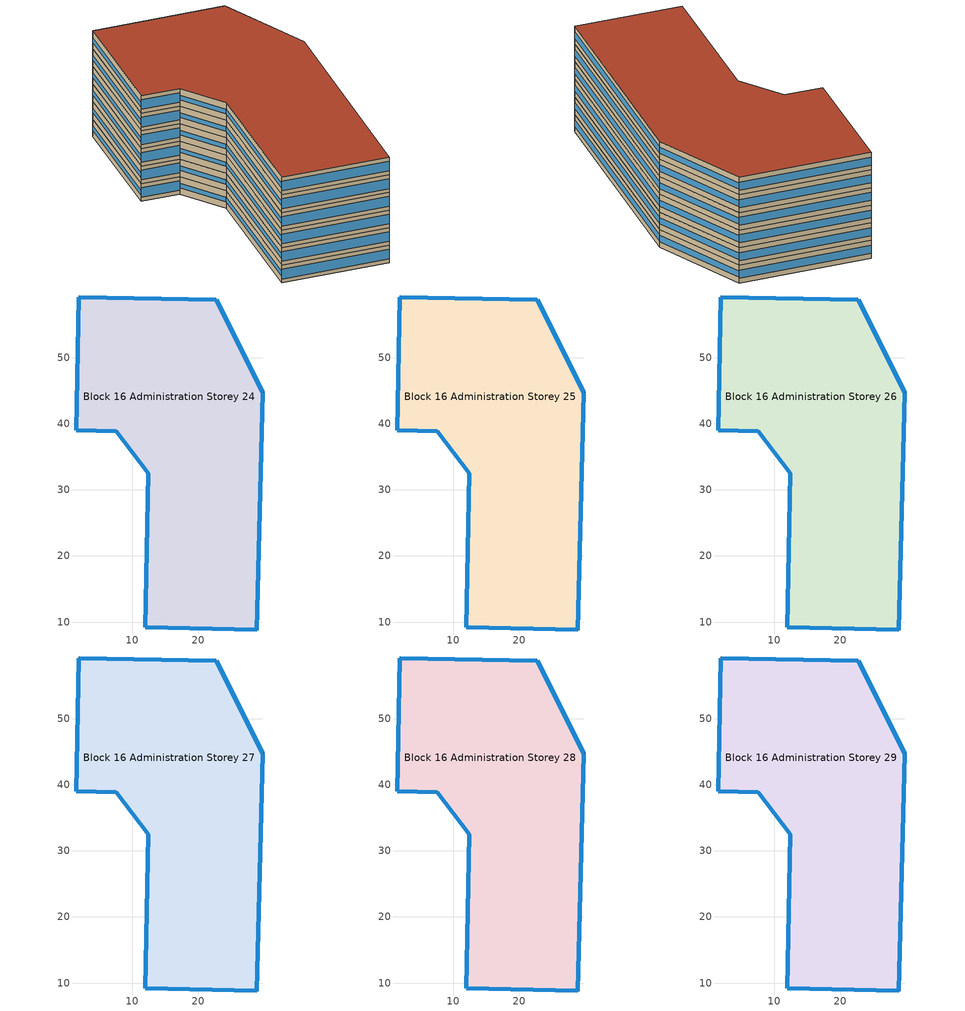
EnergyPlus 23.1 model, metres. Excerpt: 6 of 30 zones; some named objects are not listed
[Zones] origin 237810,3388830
Block 16 Administration Storey 24
 floor outside (Project Floor): 22.66,58.77 29.7,44.73 28.83,8.81 11.95,9.22 12.42,32.51 7.58,38.84 1.54,38.98 1.94,59.17 z72
 wall outside (Project Wall): 1.54,38.98 7.58,38.84 12.42,32.51 11.95,9.22 28.83,8.81 29.7,44.73 22.66,58.77 1.94,59.17 1.54,38.98 z72:75
 window (Administration_south_window_construction): 1.55,38.98 7.58,38.84 / 11.96,9.22 28.82,8.81 z72.67:74.33
 window (Administration_west_window_construction): 7.59,38.83 12.42,32.51 / 12.42,32.49 11.95,9.23 / 1.94,59.16 1.54,38.99 z73.12:73.88
 window (Administration_east_window_construction): 28.83,8.83 29.7,44.72 / 29.7,44.74 22.66,58.77 z72.97:74.03
 window (Administration_north_window_construction): 22.65,58.77 1.95,59.17 z72.83:74.17
 roof outside (Project Ceiling): 28.83,8.81 29.7,44.73 22.66,58.77 1.94,59.17 1.54,38.98 7.58,38.84 12.42,32.51 11.95,9.22 z75
Block 16 Administration Storey 25
 floor outside (Project Floor): 22.66,58.77 29.7,44.73 28.83,8.81 11.95,9.22 12.42,32.51 7.58,38.84 1.54,38.98 1.94,59.17 z75
 wall outside (Project Wall): 1.54,38.98 7.58,38.84 12.42,32.51 11.95,9.22 28.83,8.81 29.7,44.73 22.66,58.77 1.94,59.17 1.54,38.98 z75:78
 window (Administration_south_window_construction): 1.55,38.98 7.58,38.84 / 11.96,9.22 28.82,8.81 z75.67:77.33
 window (Administration_west_window_construction): 7.59,38.83 12.42,32.51 / 12.42,32.49 11.95,9.23 / 1.94,59.16 1.54,38.99 z76.12:76.88
 window (Administration_east_window_construction): 28.83,8.83 29.7,44.72 / 29.7,44.74 22.66,58.77 z75.97:77.03
 window (Administration_north_window_construction): 22.65,58.77 1.95,59.17 z75.83:77.17
 roof outside (Project Ceiling): 28.83,8.81 29.7,44.73 22.66,58.77 1.94,59.17 1.54,38.98 7.58,38.84 12.42,32.51 11.95,9.22 z78
Block 16 Administration Storey 26
 floor outside (Project Floor): 22.66,58.77 29.7,44.73 28.83,8.81 11.95,9.22 12.42,32.51 7.58,38.84 1.54,38.98 1.94,59.17 z78
 wall outside (Project Wall): 1.54,38.98 7.58,38.84 12.42,32.51 11.95,9.22 28.83,8.81 29.7,44.73 22.66,58.77 1.94,59.17 1.54,38.98 z78:81
 window (Administration_south_window_construction): 1.55,38.98 7.58,38.84 / 11.96,9.22 28.82,8.81 z78.67:80.33
 window (Administration_west_window_construction): 7.59,38.83 12.42,32.51 / 12.42,32.49 11.95,9.23 / 1.94,59.16 1.54,38.99 z79.12:79.88
 window (Administration_east_window_construction): 28.83,8.83 29.7,44.72 / 29.7,44.74 22.66,58.77 z78.97:80.03
 window (Administration_north_window_construction): 22.65,58.77 1.95,59.17 z78.83:80.17
 roof outside (Project Ceiling): 28.83,8.81 29.7,44.73 22.66,58.77 1.94,59.17 1.54,38.98 7.58,38.84 12.42,32.51 11.95,9.22 z81
Block 16 Administration Storey 27
 floor outside (Project Floor): 22.66,58.77 29.7,44.73 28.83,8.81 11.95,9.22 12.42,32.51 7.58,38.84 1.54,38.98 1.94,59.17 z81
 wall outside (Project Wall): 1.54,38.98 7.58,38.84 12.42,32.51 11.95,9.22 28.83,8.81 29.7,44.73 22.66,58.77 1.94,59.17 1.54,38.98 z81:84
 window (Administration_south_window_construction): 1.55,38.98 7.58,38.84 / 11.96,9.22 28.82,8.81 z81.67:83.33
 window (Administration_west_window_construction): 7.59,38.83 12.42,32.51 / 12.42,32.49 11.95,9.23 / 1.94,59.16 1.54,38.99 z82.12:82.88
 window (Administration_east_window_construction): 28.83,8.83 29.7,44.72 / 29.7,44.74 22.66,58.77 z81.97:83.03
 window (Administration_north_window_construction): 22.65,58.77 1.95,59.17 z81.83:83.17
 roof outside (Project Ceiling): 28.83,8.81 29.7,44.73 22.66,58.77 1.94,59.17 1.54,38.98 7.58,38.84 12.42,32.51 11.95,9.22 z84
Block 16 Administration Storey 28
 floor outside (Project Floor): 22.66,58.77 29.7,44.73 28.83,8.81 11.95,9.22 12.42,32.51 7.58,38.84 1.54,38.98 1.94,59.17 z84
 wall outside (Project Wall): 1.54,38.98 7.58,38.84 12.42,32.51 11.95,9.22 28.83,8.81 29.7,44.73 22.66,58.77 1.94,59.17 1.54,38.98 z84:87
 window (Administration_south_window_construction): 1.55,38.98 7.58,38.84 / 11.96,9.22 28.82,8.81 z84.67:86.33
 window (Administration_west_window_construction): 7.59,38.83 12.42,32.51 / 12.42,32.49 11.95,9.23 / 1.94,59.16 1.54,38.99 z85.12:85.88
 window (Administration_east_window_construction): 28.83,8.83 29.7,44.72 / 29.7,44.74 22.66,58.77 z84.97:86.03
 window (Administration_north_window_construction): 22.65,58.77 1.95,59.17 z84.83:86.17
 roof outside (Project Ceiling): 28.83,8.81 29.7,44.73 22.66,58.77 1.94,59.17 1.54,38.98 7.58,38.84 12.42,32.51 11.95,9.22 z87
Block 16 Administration Storey 29
 floor outside (Project Floor): 22.66,58.77 29.7,44.73 28.83,8.81 11.95,9.22 12.42,32.51 7.58,38.84 1.54,38.98 1.94,59.17 z87
 wall outside (Project Wall): 1.54,38.98 7.58,38.84 12.42,32.51 11.95,9.22 28.83,8.81 29.7,44.73 22.66,58.77 1.94,59.17 1.54,38.98 z87:90
 window (Administration_south_window_construction): 1.55,38.98 7.58,38.84 / 11.96,9.22 28.82,8.81 z87.67:89.33
 window (Administration_west_window_construction): 7.59,38.83 12.42,32.51 / 12.42,32.49 11.95,9.23 / 1.94,59.16 1.54,38.99 z88.12:88.88
 window (Administration_east_window_construction): 28.83,8.83 29.7,44.72 / 29.7,44.74 22.66,58.77 z87.97:89.03
 window (Administration_north_window_construction): 22.65,58.77 1.95,59.17 z87.83:89.17
 roof outside (Project Flat Roof): 28.83,8.81 29.7,44.73 22.66,58.77 1.94,59.17 1.54,38.98 7.58,38.84 12.42,32.51 11.95,9.22 z90
[Building]
Building_1: North Axis=0; Terrain=City; Loads Convergence Tolerance Value=0.04; Temperature Convergence Tolerance Value=0.4; Solar Distribution=FullExterior; Maximum Number of Warmup Days=25; Minimum Number of Warmup Days=6
[Site:Location]
CHN Design_Conditions: Latitude=30; Longitude=114; Time Zone=8; Elevation=12
[SIZINGPERIOD:DESIGNDAY] Day of Month=21; DryBulb Temperature Range Modifier Type=DefaultMultipliers; Humidity Condition Type=Wetbulb; Barometric Pressure=101181; Rain Indicator=No; Snow Indicator=No; Daylight Saving Time Indicator=No; Sky Clearness=0; Begin Environment Reset Mode=FullResetAtBeginEnvironment
Name | Month | Day Type | Maximum DryBulb Temperature | Daily DryBulb Temperature Range | Wetbulb or DewPoint at Maximum DryBulb | Wind Speed | Wind Direction | Solar Model Indicator | ASHRAE Clear Sky Optical Depth for Beam Irradiance taub | ASHRAE Clear Sky Optical Depth for Diffuse Irradiance taud
Ann Htg 99.6% Condns DB | 1 | WinterDesignDay | -10 | 0 | -4.8 | 1 | 340 | ASHRAEClearSky | 0 | 0
Ann Clg .4% Condns DB=>MWB | 7 | SummerDesignDay | 40 | 6.6 | 27.1 | 3.5 | 220 | ASHRAETau | 0.781 | 1.413
[MATERIAL]
DefaultMaterial: Roughness=Rough; Thickness=0.1; Conductivity=0.1; Density=1000; Specific Heat=1000; Thermal Absorptance=0.9; Solar Absorptance=0.7; Visible Absorptance=0.7
[WINDOWMATERIAL:SIMPLEGLAZINGSYSTEM] UFactor=1.4; Visible Transmittance=0.6
Name | Solar Heat Gain Coefficient
Administration_east_window; Administration_south_window; Administration_west_window | 0.3
Administration_north_window | 0.35
[CONSTRUCTION]
Project Wall; Project Floor; Project Flat Roof; Project Ceiling: DefaultMaterial
Administration_east_window_construction: Administration_east_window
Administration_south_window_construction: Administration_south_window
Administration_west_window_construction: Administration_west_window
Administration_north_window_construction: Administration_north_window
[SPACE] Ceiling Height=autocalculate; Volume=autocalculate; Floor Area=autocalculate; Space Type=Administration
Name | Zone
Block 16 Administration Storey 24_space | Block 16 Administration Storey 24
Block 16 Administration Storey 25_space | Block 16 Administration Storey 25
Block 16 Administration Storey 26_space | Block 16 Administration Storey 26
Block 16 Administration Storey 27_space | Block 16 Administration Storey 27
Block 16 Administration Storey 28_space | Block 16 Administration Storey 28
Block 16 Administration Storey 29_space | Block 16 Administration Storey 29
[SPACELIST]
Administration: Block 16 Administration Storey 0_space, Block 16 Administration Storey 1_space, Block 16 Administration Storey 2_space, Block 16 Administration Storey 3_space, Block 16 Administration Storey 4_space, Block 16 Administration Storey 5_space, Block 16 Administration Storey 6_space, Block 16 Administration Storey 7_space, Block 16 Administration Storey 8_space, Block 16 Administration Storey 9_space, Block 16 Administration Storey 10_space, Block 16 Administration Storey 11_space, Block 16 Administration Storey 12_space, Block 16 Administration Storey 13_space, Block 16 Administration Storey 14_space, Block 16 Administration Storey 15_space, Block 16 Administration Storey 16_space, Block 16 Administration Storey 17_space, Block 16 Administration Storey 18_space, Block 16 Administration Storey 19_space, Block 16 Administration Storey 20_space, Block 16 Administration Storey 21_space, Block 16 Administration Storey 22_space, Block 16 Administration Storey 23_space, Block 16 Administration Storey 24_space, Block 16 Administration Storey 25_space, Block 16 Administration Storey 26_space, Block 16 Administration Storey 27_space, Block 16 Administration Storey 28_space, Block 16 Administration Storey 29_space
[ZONE] Type=1; Multiplier=1; Ceiling Height=autocalculate; Volume=autocalculate; Floor Area=autocalculate; Part of Total Floor Area=Yes
Block 16 Administration Storey 24; Block 16 Administration Storey 25; Block 16 Administration Storey 26; Block 16 Administration Storey 27; Block 16 Administration Storey 28; Block 16 Administration Storey 29
[PEOPLE]
People_for_administration: Zone or ZoneList or Space or SpaceList=Administration; Number of People Schedule=SeasonalSchedule_Schedule_administration_people; Number of People Calculation Method=People/Area; People per Floor Area=0.125; Fraction Radiant=0.3; Sensible Heat Fraction=autocalculate; Activity Level Schedule=SeasonalSchedule_Schedule_administration_activity; Carbon Dioxide Generation Rate=3.82e-08; Enable ASHRAE 55 Comfort Warnings=No; Mean Radiant Temperature Calculation Type=ZoneAveraged; Clothing Insulation Calculation Method=ClothingInsulationSchedule; Cold Stress Temperature Threshold=15.56; Heat Stress Temperature Threshold=30
[LIGHTS]
Light_for_administration: Zone or ZoneList or Space or SpaceList=Administration; Schedule=SeasonalSchedule_administration_lighting; Design Level Calculation Method=Watts/Area; Watts per Zone Floor Area=8; Return Air Fraction=0; Fraction Radiant=0.32; Fraction Visible=0.25; Fraction Replaceable=1; EndUse Subcategory=General; Return Air Fraction Calculated from Plenum Temperature=No; Return Air Fraction Function of Plenum Temperature Coefficient 1=0; Return Air Fraction Function of Plenum Temperature Coefficient 2=0
[ELECTRICEQUIPMENT]
Equipment_for_administration: Zone or ZoneList or Space or SpaceList=Administration; Schedule=SeasonalSchedule_Schedule_administration_equipment; Design Level Calculation Method=Watts/Area; Watts per Zone Floor Area=15; Fraction Latent=0; Fraction Radiant=0; Fraction Lost=0; EndUse Subcategory=Electric Equipment
[DAYLIGHTING:CONTROLS] Illuminance Setpoint at Reference Point 1=300
Name | Zone or Space | Glare Calculation Daylighting Reference Point | Daylighting Reference Point 1
Dlight_Block 16 Administration Storey 24 | Block 16 Administration Storey 24 | Rpoint_Block 16 Administration Storey 24 | Rpoint_Block 16 Administration Storey 24
Dlight_Block 16 Administration Storey 25 | Block 16 Administration Storey 25 | Rpoint_Block 16 Administration Storey 25 | Rpoint_Block 16 Administration Storey 25
Dlight_Block 16 Administration Storey 26 | Block 16 Administration Storey 26 | Rpoint_Block 16 Administration Storey 26 | Rpoint_Block 16 Administration Storey 26
Dlight_Block 16 Administration Storey 27 | Block 16 Administration Storey 27 | Rpoint_Block 16 Administration Storey 27 | Rpoint_Block 16 Administration Storey 27
Dlight_Block 16 Administration Storey 28 | Block 16 Administration Storey 28 | Rpoint_Block 16 Administration Storey 28 | Rpoint_Block 16 Administration Storey 28
Dlight_Block 16 Administration Storey 29 | Block 16 Administration Storey 29 | Rpoint_Block 16 Administration Storey 29 | Rpoint_Block 16 Administration Storey 29
[HVACTEMPLATE:ZONE:IDEALLOADSAIRSYSTEM] Template Thermostat=Thermostat_for_administration; Maximum Heating Supply Air Temperature=50; Minimum Cooling Supply Air Temperature=13; Maximum Heating Supply Air Humidity Ratio=0.0156; Minimum Cooling Supply Air Humidity Ratio=0.0077; Heating Limit=NoLimit; Cooling Limit=NoLimit; Dehumidification Control Type=ConstantSensibleHeatRatio; Cooling Sensible Heat Ratio=0.7; Dehumidification Setpoint=60; Humidification Control Type=None; Humidification Setpoint=30; Outdoor Air Method=DetailedSpecification; Outdoor Air Flow Rate per Person=0.00944; Outdoor Air Flow Rate per Zone Floor Area=0; Outdoor Air Flow Rate per Zone=0; Design Specification Outdoor Air Object=Ventilation_for_administration; Demand Controlled Ventilation Type=None; Outdoor Air Economizer Type=NoEconomizer; Heat Recovery Type=None; Sensible Heat Recovery Effectiveness=0.7; Latent Heat Recovery Effectiveness=0.65
Block 16 Administration Storey 24; Block 16 Administration Storey 25; Block 16 Administration Storey 26; Block 16 Administration Storey 27; Block 16 Administration Storey 28; Block 16 Administration Storey 29
[DESIGNSPECIFICATION:OUTDOORAIR]
Ventilation_for_administration: Outdoor Air Method=Flow/Person; Outdoor Air Flow per Person=0.00833333; Outdoor Air Flow per Zone Floor Area=0; Outdoor Air Flow per Zone=0; Outdoor Air Flow Air Changes per Hour=0
[SCHEDULE:DAY:HOURLY]
Schedule_administration_lighting_weekday_hourly: 0.2, 0.2, 0.2, 0.2, 0.2, 0.2, 0.2, 0.5, 0.95, 0.95, 0.95, 0.8, 0.8, 0.95, 0.95, 0.95, 0.95, 0.95, 0.3, 0.2, 0.2, 0.2, 0.2, 0.2
Schedule_administration_lighting_holiday_hourly: 0.2, 0.2, 0.2, 0.2, 0.2, 0.2, 0.2, 0.25, 0.475, 0.475, 0.475, 0.4, 0.4, 0.475, 0.475, 0.475, 0.475, 0.475, 0.2, 0.2, 0.2, 0.2, 0.2, 0.2
Schedule_administration_equipment_weekday_hourly: 0.2, 0.2, 0.2, 0.2, 0.2, 0.2, 0.2, 0.5, 0.95, 0.95, 0.95, 0.5, 0.5, 0.95, 0.95, 0.95, 0.95, 0.3, 0.2, 0.2, 0.2, 0.2, 0.2, 0.2
Schedule_administration_equipment_holiday_hourly: 0.2, 0.2, 0.2, 0.2, 0.2, 0.2, 0.2, 0.25, 0.475, 0.475, 0.475, 0.25, 0.25, 0.475, 0.475, 0.475, 0.475, 0.2, 0.2, 0.2, 0.2, 0.2, 0.2, 0.2
Schedule_administration_people_weekday_hourly: 0, 0, 0, 0, 0, 0, 0.1, 0.5, 0.95, 0.95, 0.95, 0.8, 0.8, 0.95, 0.95, 0.95, 0.95, 0.3, 0.1, 0, 0, 0, 0, 0
Schedule_administration_people_holiday_hourly: 0, 0, 0, 0, 0, 0, 0.02, 0.1, 0.19, 0.19, 0.19, 0.16, 0.16, 0.19, 0.19, 0.19, 0.19, 0.06, 0.02, 0, 0, 0, 0, 0
Schedule_administration_activity_weekday_hourly; Schedule_administration_activity_holiday_hourly: 144, 144, 144, 144, 144, 144, 144, 144, 144, 144, 144, 144, 144, 144, 144, 144, 144, 144, 144, 144, 144, 144, 144, 144
[SCHEDULE:WEEK:DAILY]
Schedule_administration_lighting_weekly: Schedule_administration_lighting_holiday_hourly, Schedule_administration_lighting_weekday_hourly, Schedule_administration_lighting_weekday_hourly, Schedule_administration_lighting_weekday_hourly, Schedule_administration_lighting_weekday_hourly, Schedule_administration_lighting_weekday_hourly, Schedule_administration_lighting_holiday_hourly, Schedule_administration_lighting_holiday_hourly, Schedule_administration_lighting_weekday_hourly, Schedule_administration_lighting_weekday_hourly, Schedule_administration_lighting_holiday_hourly, Schedule_administration_lighting_holiday_hourly
Schedule_administration_equipment_weekly: Schedule_administration_equipment_holiday_hourly, Schedule_administration_equipment_weekday_hourly, Schedule_administration_equipment_weekday_hourly, Schedule_administration_equipment_weekday_hourly, Schedule_administration_equipment_weekday_hourly, Schedule_administration_equipment_weekday_hourly, Schedule_administration_equipment_holiday_hourly, Schedule_administration_equipment_holiday_hourly, Schedule_administration_equipment_weekday_hourly, Schedule_administration_equipment_weekday_hourly, Schedule_administration_equipment_holiday_hourly, Schedule_administration_equipment_holiday_hourly
Schedule_administration_people_weekly: Schedule_administration_people_holiday_hourly, Schedule_administration_people_weekday_hourly, Schedule_administration_people_weekday_hourly, Schedule_administration_people_weekday_hourly, Schedule_administration_people_weekday_hourly, Schedule_administration_people_weekday_hourly, Schedule_administration_people_holiday_hourly, Schedule_administration_people_holiday_hourly, Schedule_administration_people_weekday_hourly, Schedule_administration_people_weekday_hourly, Schedule_administration_people_holiday_hourly, Schedule_administration_people_holiday_hourly
Schedule_administration_activity_weekly: Schedule_administration_activity_holiday_hourly, Schedule_administration_activity_weekday_hourly, Schedule_administration_activity_weekday_hourly, Schedule_administration_activity_weekday_hourly, Schedule_administration_activity_weekday_hourly, Schedule_administration_activity_weekday_hourly, Schedule_administration_activity_holiday_hourly, Schedule_administration_activity_holiday_hourly, Schedule_administration_activity_weekday_hourly, Schedule_administration_activity_weekday_hourly, Schedule_administration_activity_holiday_hourly, Schedule_administration_activity_holiday_hourly
[SCHEDULE:YEAR]
SeasonalSchedule_administration_lighting: Schedule_administration_lighting_weekly, 1, 1, 12, 31
SeasonalSchedule_Schedule_administration_equipment: Schedule_administration_equipment_weekly, 1, 1, 12, 31
SeasonalSchedule_Schedule_administration_people: Schedule_administration_people_weekly, 1, 1, 12, 31
SeasonalSchedule_Schedule_administration_activity: Schedule_administration_activity_weekly, 1, 1, 12, 31
